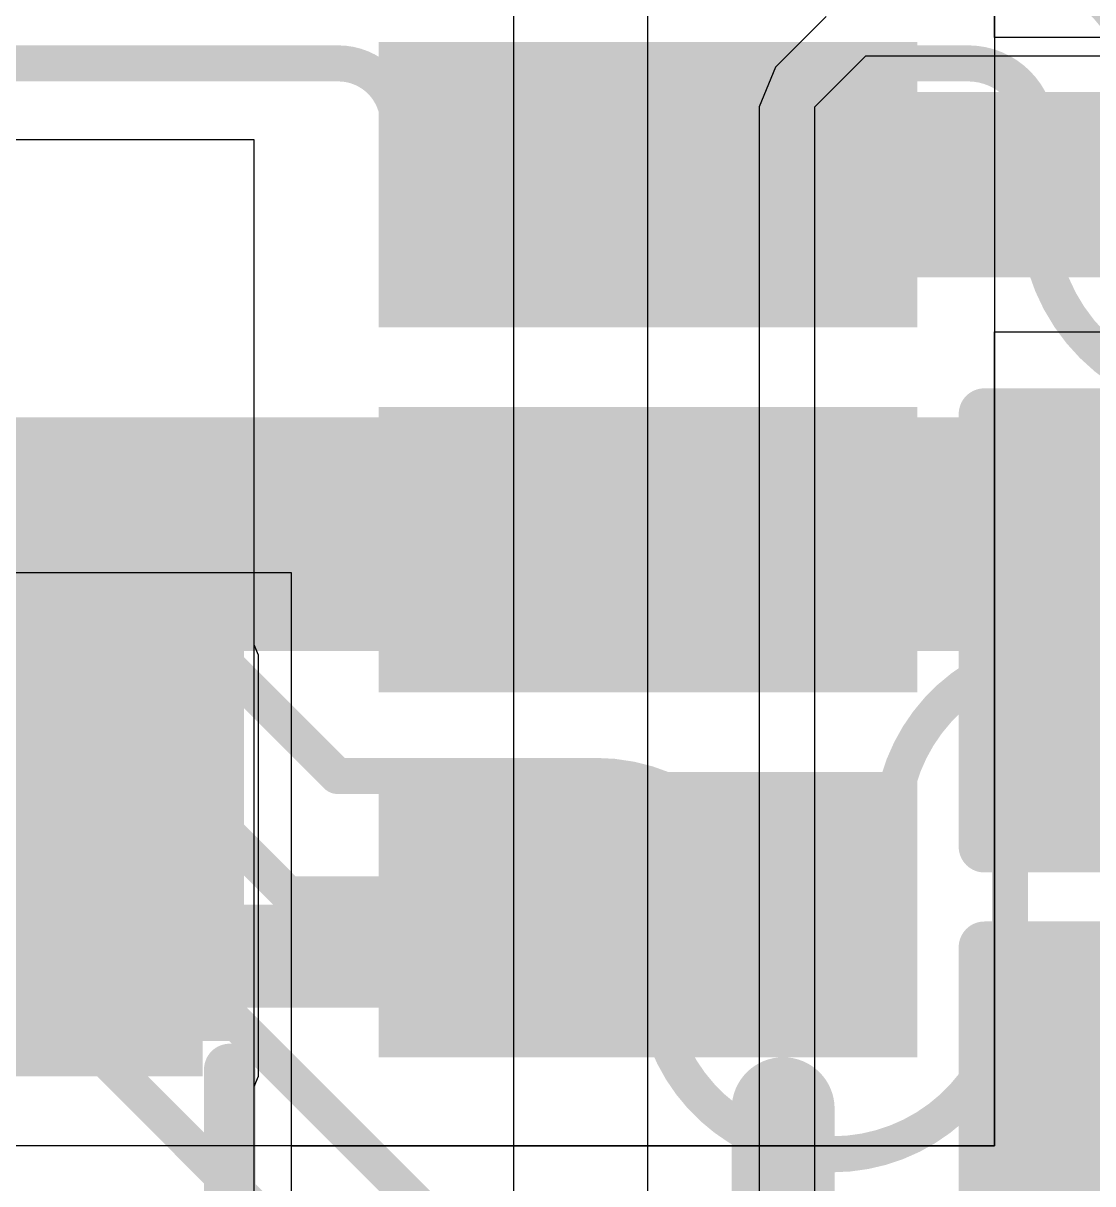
# Model space of a CAD drawing. Header units: inches. Extents: x -6 to 284, y -12 to 154.
# Drawn here: x 32.189 to 34.828, y 8.132 to 10.993 of the extents above; entities that cross this region are included whole.
import ezdxf

# ---------------------------------------------------------------- set-up
doc = ezdxf.new("R2010")
doc.units = ezdxf.units.IN
for name, color, linetype in [('Bottom Layer', 5, 'Continuous'), ('Bottom Overlay', 54, 'Continuous'), ('Bottom Paste', 16, 'Continuous'), ('Bottom Solder', 6, 'Continuous'), ('PWR-1', 156, 'Continuous'), ('Signal L1', 76, 'Continuous'), ('Signal L2', 6, 'Continuous'), ('Top Layer', 1, 'Continuous'), ('Top Overlay', 2, 'Continuous'), ('Top Paste', 8, 'Continuous'), ('Top Solder', 216, 'Continuous')]:
    doc.layers.add(name, color=color, linetype=linetype)

# ---------------------------------------------------------------- blocks, each defined once
blk = doc.blocks.new('AP6275S__125')
at = {"layer": 'Top Layer'}
for points in [[(6.62250009, -2.45000018), (7.747499109999999, -2.45000018), (7.747499109999999, -2.94999918), (6.62250009, -2.94999918)], [(6.62250009, -3.34999838), (7.747499109999999, -3.34999838), (7.747499109999999, -3.84999738), (6.62250009, -3.84999738)], [(6.62250009, -4.24999912), (7.747499109999999, -4.24999912), (7.747499109999999, -4.74999812), (6.62250009, -4.74999812)]]:
    blk.add_hatch(color=1, dxfattribs=at).paths.add_polyline_path(points)
at = {"layer": 'Top Paste'}
for points in [[(6.62250009, -2.45000018), (7.747499109999999, -2.45000018), (7.747499109999999, -2.94999918), (6.62250009, -2.94999918)], [(6.62250009, -3.34999838), (7.747499109999999, -3.34999838), (7.747499109999999, -3.84999738), (6.62250009, -3.84999738)], [(6.62250009, -4.24999912), (7.747499109999999, -4.24999912), (7.747499109999999, -4.74999812), (6.62250009, -4.74999812)]]:
    blk.add_hatch(color=8, dxfattribs=at).paths.add_polyline_path(points)
at = {"layer": 'Top Solder'}
for points in [[(6.52090009, -2.34840018), (7.849099109999999, -2.34840018), (7.849099109999999, -3.05159918), (6.52090009, -3.05159918)], [(6.52090009, -3.24839838), (7.849099109999999, -3.24839838), (7.849099109999999, -3.95159738), (6.52090009, -3.95159738)], [(6.52090009, -4.14839912), (7.849099109999999, -4.14839912), (7.849099109999999, -4.85159812), (6.52090009, -4.85159812)]]:
    blk.add_hatch(color=216, dxfattribs=at).paths.add_polyline_path(points)
at = {"layer": 'Top Overlay'}
blk.add_lwpolyline([(7.518397459999999, -6.55319746, 0.254, 0.254, 0), (7.518397459999999, -4.97839746, 0.254, 0.254, 0)], format="xyseb", dxfattribs=at)
blk.add_lwpolyline([(7.454897459999999, -4.97839746, 0.127, 0.127, 1), (7.58189746, -4.97839746, 0.127, 0.127, 1)], format="xyseb", close=True, dxfattribs=at)
blk = doc.blocks.new('I________1008_B_248')
at = {"layer": 'Bottom Layer'}
for points in [[(-1.2499975, 1.00000054), (-0.3999966599999999, 1.00000054), (-0.3999966599999999, -1.00000054), (-1.2499975, -1.00000054)], [(0.40000174, 1.00000054), (1.25000258, 1.00000054), (1.25000258, -1.00000054), (0.40000174, -1.00000054)]]:
    blk.add_hatch(color=5, dxfattribs=at).paths.add_polyline_path(points)
at = {"layer": 'Bottom Paste'}
for points in [[(-1.2499975, 1.00000054), (-0.3999966599999999, 1.00000054), (-0.3999966599999999, -1.00000054), (-1.2499975, -1.00000054)], [(0.40000174, 1.00000054), (1.25000258, 1.00000054), (1.25000258, -1.00000054), (0.40000174, -1.00000054)]]:
    blk.add_hatch(color=16, dxfattribs=at).paths.add_polyline_path(points)
at = {"layer": 'Bottom Solder'}
for points in [[(-1.3515975, 1.10160054), (-0.29839666, 1.10160054), (-0.29839666, -1.10160054), (-1.3515975, -1.10160054)], [(0.29840174, 1.10160054), (1.35160258, 1.10160054), (1.35160258, -1.10160054), (0.29840174, -1.10160054)]]:
    blk.add_hatch(color=6, dxfattribs=at).paths.add_polyline_path(points)
at = {"layer": 'Bottom Overlay'}
for points in [[(-0.2286, 1.0668, 0.127, 0.127, 0), (0.2286, 1.0668, 0.127, 0.127, 0)], [(-0.2286, -1.0668, 0.127, 0.127, 0), (0.2286, -1.0668, 0.127, 0.127, 0)]]:
    blk.add_lwpolyline(points, format="xyseb", dxfattribs=at)
for points in [[(-0.26035, 1.0668, 0.0635, 0.0635, 1), (-0.19685, 1.0668, 0.0635, 0.0635, 1)], [(0.19685, 1.0668, 0.0635, 0.0635, 1), (0.26035, 1.0668, 0.0635, 0.0635, 1)], [(-0.26035, -1.0668, 0.0635, 0.0635, 1), (-0.19685, -1.0668, 0.0635, 0.0635, 1)], [(0.19685, -1.0668, 0.0635, 0.0635, 1), (0.26035, -1.0668, 0.0635, 0.0635, 1)]]:
    blk.add_lwpolyline(points, format="xyseb", close=True, dxfattribs=at)
blk = doc.blocks.new('C___0603_B_430')
at = {"layer": 'Bottom Layer'}
for points in [[(-1.143, -0.4445), (-1.143, 0.4445), (-0.3809999999999999, 0.4445), (-0.3809999999999999, -0.4445)], [(0.3809999999999999, -0.4445), (0.3809999999999999, 0.4445), (1.143, 0.4445), (1.143, -0.4445)]]:
    blk.add_hatch(color=5, dxfattribs=at).paths.add_polyline_path(points)
at = {"layer": 'Bottom Paste'}
for points in [[(-1.143, -0.4445), (-1.143, 0.4445), (-0.3809999999999999, 0.4445), (-0.3809999999999999, -0.4445)], [(0.3809999999999999, -0.4445), (0.3809999999999999, 0.4445), (1.143, 0.4445), (1.143, -0.4445)]]:
    blk.add_hatch(color=16, dxfattribs=at).paths.add_polyline_path(points)
at = {"layer": 'Bottom Solder'}
for points in [[(-1.20299988, -0.50449988), (-1.20299988, 0.50449988), (-0.3210001199999999, 0.50449988), (-0.3210001199999999, -0.50449988)], [(0.3210001199999999, -0.50449988), (0.3210001199999999, 0.50449988), (1.20299988, 0.50449988), (1.20299988, -0.50449988)]]:
    blk.add_hatch(color=6, dxfattribs=at).paths.add_polyline_path(points)
at = {"layer": 'Bottom Overlay'}
for points in [[(-1.2446, 0.5334, 0.127, 0.127, 0), (-1.2446, -0.5334, 0.127, 0.127, 0)], [(-0.4571999999999999, 0.5334, 0.127, 0.127, 0), (-1.2446, 0.5334, 0.127, 0.127, 0)], [(1.2446, 0.5334, 0.127, 0.127, 0), (0.4571999999999999, 0.5333974599999999, 0.127, 0.127, 0)], [(1.2446, 0.5334, 0.127, 0.127, 0), (1.2446, -0.5334, 0.127, 0.127, 0)], [(-0.4571999999999999, -0.5334, 0.127, 0.127, 0), (-1.2446, -0.5334, 0.127, 0.127, 0)], [(1.2446, -0.5334, 0.127, 0.127, 0), (0.4571999999999999, -0.5334, 0.127, 0.127, 0)]]:
    blk.add_lwpolyline(points, format="xyseb", dxfattribs=at)
for points in [[(-1.27635, 0.5334, 0.0635, 0.0635, 1), (-1.21285, 0.5334, 0.0635, 0.0635, 1)], [(-1.27635, 0.5334, 0.0635, 0.0635, 1), (-1.21285, 0.5334, 0.0635, 0.0635, 1)], [(-0.4889499999999999, 0.5334, 0.0635, 0.0635, 1), (-0.42545, 0.5334, 0.0635, 0.0635, 1)], [(0.42545, 0.5333974599999999, 0.0635, 0.0635, 1), (0.4889499999999999, 0.5333974599999999, 0.0635, 0.0635, 1)], [(1.21285, 0.5334, 0.0635, 0.0635, 1), (1.27635, 0.5334, 0.0635, 0.0635, 1)], [(1.21285, 0.5334, 0.0635, 0.0635, 1), (1.27635, 0.5334, 0.0635, 0.0635, 1)], [(-1.27635, -0.5334, 0.0635, 0.0635, 1), (-1.21285, -0.5334, 0.0635, 0.0635, 1)], [(-1.27635, -0.5334, 0.0635, 0.0635, 1), (-1.21285, -0.5334, 0.0635, 0.0635, 1)], [(-0.4889499999999999, -0.5334, 0.0635, 0.0635, 1), (-0.42545, -0.5334, 0.0635, 0.0635, 1)], [(0.42545, -0.5334, 0.0635, 0.0635, 1), (0.4889499999999999, -0.5334, 0.0635, 0.0635, 1)], [(1.21285, -0.5334, 0.0635, 0.0635, 1), (1.27635, -0.5334, 0.0635, 0.0635, 1)], [(1.21285, -0.5334, 0.0635, 0.0635, 1), (1.27635, -0.5334, 0.0635, 0.0635, 1)]]:
    blk.add_lwpolyline(points, format="xyseb", close=True, dxfattribs=at)
blk = doc.blocks.new('C___0603_B_467')
at = {"layer": 'Bottom Layer'}
for points in [[(-1.143, -0.4445), (-1.143, 0.4445), (-0.3809999999999999, 0.4445), (-0.3809999999999999, -0.4445)], [(0.3809999999999999, -0.4445), (0.3809999999999999, 0.4445), (1.143, 0.4445), (1.143, -0.4445)]]:
    blk.add_hatch(color=5, dxfattribs=at).paths.add_polyline_path(points)
at = {"layer": 'Bottom Paste'}
for points in [[(-1.143, -0.4445), (-1.143, 0.4445), (-0.3809999999999999, 0.4445), (-0.3809999999999999, -0.4445)], [(0.3809999999999999, -0.4445), (0.3809999999999999, 0.4445), (1.143, 0.4445), (1.143, -0.4445)]]:
    blk.add_hatch(color=16, dxfattribs=at).paths.add_polyline_path(points)
at = {"layer": 'Bottom Solder'}
for points in [[(-1.20299988, -0.50449988), (-1.20299988, 0.50449988), (-0.3210001199999999, 0.50449988), (-0.3210001199999999, -0.50449988)], [(0.3210001199999999, -0.50449988), (0.3210001199999999, 0.50449988), (1.20299988, 0.50449988), (1.20299988, -0.50449988)]]:
    blk.add_hatch(color=6, dxfattribs=at).paths.add_polyline_path(points)
at = {"layer": 'Bottom Overlay'}
for points in [[(-1.2446, 0.5333974599999999, 0.127, 0.127, 0), (-1.2446, -0.5334, 0.127, 0.127, 0)], [(-0.4571999999999999, 0.5333974599999999, 0.127, 0.127, 0), (-1.2446, 0.5333974599999999, 0.127, 0.127, 0)], [(1.2446, 0.5333974599999999, 0.127, 0.127, 0), (0.4571999999999999, 0.5333974599999999, 0.127, 0.127, 0)], [(1.2446, 0.5333974599999999, 0.127, 0.127, 0), (1.2446, -0.5334, 0.127, 0.127, 0)], [(-0.4571999999999999, -0.5334, 0.127, 0.127, 0), (-1.2446, -0.5334, 0.127, 0.127, 0)], [(1.2446, -0.5334, 0.127, 0.127, 0), (0.4571999999999999, -0.5334, 0.127, 0.127, 0)]]:
    blk.add_lwpolyline(points, format="xyseb", dxfattribs=at)
for points in [[(-1.27635, 0.5333974599999999, 0.0635, 0.0635, 1), (-1.21285, 0.5333974599999999, 0.0635, 0.0635, 1)], [(-1.27635, 0.5333974599999999, 0.0635, 0.0635, 1), (-1.21285, 0.5333974599999999, 0.0635, 0.0635, 1)], [(-0.4889499999999999, 0.5333974599999999, 0.0635, 0.0635, 1), (-0.42545, 0.5333974599999999, 0.0635, 0.0635, 1)], [(0.42545, 0.5333974599999999, 0.0635, 0.0635, 1), (0.4889499999999999, 0.5333974599999999, 0.0635, 0.0635, 1)], [(1.21285, 0.5333974599999999, 0.0635, 0.0635, 1), (1.27635, 0.5333974599999999, 0.0635, 0.0635, 1)], [(1.21285, 0.5333974599999999, 0.0635, 0.0635, 1), (1.27635, 0.5333974599999999, 0.0635, 0.0635, 1)], [(-1.27635, -0.5334, 0.0635, 0.0635, 1), (-1.21285, -0.5334, 0.0635, 0.0635, 1)], [(-1.27635, -0.5334, 0.0635, 0.0635, 1), (-1.21285, -0.5334, 0.0635, 0.0635, 1)], [(-0.4889499999999999, -0.5334, 0.0635, 0.0635, 1), (-0.42545, -0.5334, 0.0635, 0.0635, 1)], [(0.42545, -0.5334, 0.0635, 0.0635, 1), (0.4889499999999999, -0.5334, 0.0635, 0.0635, 1)], [(1.21285, -0.5334, 0.0635, 0.0635, 1), (1.27635, -0.5334, 0.0635, 0.0635, 1)], [(1.21285, -0.5334, 0.0635, 0.0635, 1), (1.27635, -0.5334, 0.0635, 0.0635, 1)]]:
    blk.add_lwpolyline(points, format="xyseb", close=True, dxfattribs=at)

msp = doc.modelspace()

# ---------------------------------------------------------------- hatches: boundary and pattern name
at = {"layer": 'Bottom Layer'}
msp.add_hatch(color=5, dxfattribs=at).paths.add_polyline_path([(30.63205456, 8.3967955), (32.63205564, 8.3967955), (32.63205564, 9.43489858), (30.63205456, 9.43489858)])
at = {"layer": 'Top Layer'}
msp.add_hatch(color=1, dxfattribs=at).paths.add_polyline_path([(30.99999387999999, 9.44507382), (34.78486312, 9.44507382), (34.78486312, 9.94507282), (30.99999387999999, 9.94507282)])

# ---------------------------------------------------------------- linework, layer by layer
at = {"layer": 'Bottom Layer'}
for p, q in [((34.17030504, 11.00981034), (34.04505255999999, 10.8845477)), ((34.14225073999999, 10.7873419), (34.26751084, 10.91261216)), ((34.26751084, 10.91261216), (35.41632998, 10.91261216)), ((34.04504748, 10.88454516), (34.00478339999999, 10.78733682)), ((34.04505255999999, 10.8845477), (34.04504748, 10.88454516)), ((34.00478339999999, 10.78733682), (34.00478594, 10.78733174)), ((34.00478594, 10.78733174), (34.00479356, 8.04720768)), ((34.14225835999999, 7.9902685), (34.14225073999999, 10.7873419)), ((32.75905564, 10.70591966), (24.95460084, 10.70591966)), ((32.75905564, 10.70591966), (27.11151804, 10.70591966)), ((32.75905564, 6.17716062), (32.75905564, 10.70591966)), ((32.75905564, 9.4601665), (32.75905564, 10.70591966)), ((32.76952043999999, 9.434901120000001), (32.75905564, 9.4601665)), ((32.76952043999999, 8.3967955), (32.76952043999999, 9.434901120000001)), ((32.75905564, 8.37153012), (32.76952043999999, 8.3967955)), ((32.75905564, 7.92236668), (32.75905564, 8.37153012))]:
    msp.add_line(p, q, dxfattribs=at)
at = {"layer": 'PWR-1'}
for p, q in [((33.39912294, 19.24601942), (33.39912294, 7.67852414)), ((33.73043546, 7.55842532), (33.73043546, 15.29101336))]:
    msp.add_line(p, q, dxfattribs=at)
at = {"layer": 'Signal L1'}
for points in [[(29.47896822, 12.62235982, 0.08889999999999999, 0.08889999999999999, 0), (32.82646724, 9.274860799999999, 0.08889999999999999, 0.08889999999999999, 0)], [(29.35797786, 12.33025982, 0.08889999999999999, 0.08889999999999999, 0), (32.84302041999999, 8.84521726, 0.08889999999999999, 0.08889999999999999, 0)], [(29.15971308, 11.67113998, 0.08889999999999999, 0.08889999999999999, 0), (33.54366672, 7.28718634, 0.08889999999999999, 0.08889999999999999, 0)], [(34.51912831999999, 11.18630224, 0.08889999999999999, 0.08889999999999999, -0.414735248723981), (34.98350382, 10.72275224, 0.08889999999999999, 0.08889999999999999, 0)], [(31.69314464, 10.89419716, 0.08889999999999999, 0.08889999999999999, 0), (32.966533, 10.89419716, 0.08889999999999999, 0.08889999999999999, 0)], [(32.966533, 10.89419716, 0.08889999999999999, 0.08889999999999999, -0.4142135623730951), (33.11449308, 10.74623708, 0.08889999999999999, 0.08889999999999999, 0)], [(33.40659308, 10.74814716, 0.08889999999999999, 0.08889999999999999, -0.9999999999999999), (33.69869308, 10.74814716, 0.08889999999999999, 0.08889999999999999, 0)], [(33.99079308, 10.74814716, 0.08889999999999999, 0.08889999999999999, -0.4142135623730951), (34.13684308, 10.89419716, 0.08889999999999999, 0.08889999999999999, 0)], [(34.13684308, 10.89419716, 0.08889999999999999, 0.08889999999999999, 0), (34.52191216, 10.89419716, 0.08889999999999999, 0.08889999999999999, 0)], [(34.52191216, 10.89419716, 0.08889999999999999, 0.08889999999999999, 0), (34.52191724, 10.89419208, 0.08889999999999999, 0.08889999999999999, 0)], [(34.52191724, 10.89419208, 0.08889999999999999, 0.08889999999999999, -0.4108633043928634), (34.69140382, 10.72275224, 0.08889999999999999, 0.08889999999999999, 0)], [(33.11449308, 10.55235634, 0.08889999999999999, 0.08889999999999999, 0), (33.11449308, 10.74623708, 0.08889999999999999, 0.08889999999999999, 0)], [(33.40659308, 10.55235634, 0.08889999999999999, 0.08889999999999999, 0), (33.40659308, 10.74814716, 0.08889999999999999, 0.08889999999999999, 0)], [(33.69869308, 10.67051714, 0.08889999999999999, 0.08889999999999999, 0), (33.69869308, 10.74814716, 0.08889999999999999, 0.08889999999999999, 0)], [(33.99079308, 10.67051714, 0.08889999999999999, 0.08889999999999999, 0), (33.99079308, 10.74814716, 0.08889999999999999, 0.08889999999999999, 0)], [(34.69140382, 10.52698428, 0.08889999999999999, 0.08889999999999999, 0), (34.69140382, 10.72275224, 0.08889999999999999, 0.08889999999999999, 0)], [(33.99079308, 10.67051714, 0.08889999999999999, 0.08889999999999999, -0.9999999999999999), (33.69869308, 10.67051714, 0.08889999999999999, 0.08889999999999999, 0)], [(33.40659308, 10.55235634, 0.08889999999999999, 0.08889999999999999, -0.9999999999999999), (33.11449308, 10.55235634, 0.08889999999999999, 0.08889999999999999, 0)], [(35.61850382, 10.52698428, 0.08889999999999999, 0.08889999999999999, -0.9999999999999999), (34.69140382, 10.52698428, 0.08889999999999999, 0.08889999999999999, 0)], [(31.76970532, 9.474238099999999, 0.08889999999999999, 0.08889999999999999, 0), (33.66465708, 7.57928634, 0.08889999999999999, 0.08889999999999999, 0)], [(34.33142231999999, 9.00516868, 0.08889999999999999, 0.08889999999999999, -0.4142135623730951), (34.76956978, 9.44331614, 0.08889999999999999, 0.08889999999999999, 0)], [(34.76956978, 9.44331614, 0.08889999999999999, 0.08889999999999999, 0), (34.76957231999999, 9.44331614, 0.08889999999999999, 0.08889999999999999, 0)], [(34.76957231999999, 9.44331614, 0.08889999999999999, 0.08889999999999999, -0.4142135623730951), (35.20771978, 9.00516868, 0.08889999999999999, 0.08889999999999999, 0)], [(32.82646724, 9.274860799999999, 0.08889999999999999, 0.08889999999999999, 0), (32.96401078, 9.13731726, 0.08889999999999999, 0.08889999999999999, 0)], [(34.62352232, 9.00516868, 0.08889999999999999, 0.08889999999999999, -0.4142135623730951), (34.76956978, 9.151216139999999, 0.08889999999999999, 0.08889999999999999, 0)], [(34.76956978, 9.151216139999999, 0.08889999999999999, 0.08889999999999999, 0), (34.76957231999999, 9.151216139999999, 0.08889999999999999, 0.08889999999999999, 0)], [(34.76957231999999, 9.151216139999999, 0.08889999999999999, 0.08889999999999999, -0.4142135623730951), (34.91561978, 9.00516868, 0.08889999999999999, 0.08889999999999999, 0)], [(32.96401078, 9.13731726, 0.08889999999999999, 0.08889999999999999, 0), (33.6011774, 9.13731726, 0.08889999999999999, 0.08889999999999999, 0)], [(33.6011774, 9.13731726, 0.08889999999999999, 0.08889999999999999, -0.4142135623730951), (34.03932485999999, 8.6991698, 0.08889999999999999, 0.08889999999999999, 0)], [(34.33142231999999, 8.64245414, 0.08889999999999999, 0.08889999999999999, 0), (34.33142231999999, 9.00516868, 0.08889999999999999, 0.08889999999999999, 0)], [(34.62352232, 8.64245414, 0.08889999999999999, 0.08889999999999999, 0), (34.62352232, 9.00516868, 0.08889999999999999, 0.08889999999999999, 0)], [(32.84302041999999, 8.84521726, 0.08889999999999999, 0.08889999999999999, 0), (33.6011774, 8.84521726, 0.08889999999999999, 0.08889999999999999, 0)], [(33.6011774, 8.84521726, 0.08889999999999999, 0.08889999999999999, -0.4142135623730951), (33.74722486, 8.6991698, 0.08889999999999999, 0.08889999999999999, 0)], [(33.74722486, 8.64245414, 0.08889999999999999, 0.08889999999999999, 0), (33.74722486, 8.6991698, 0.08889999999999999, 0.08889999999999999, 0)], [(34.03932485999999, 8.64245414, 0.08889999999999999, 0.08889999999999999, 0), (34.03932485999999, 8.6991698, 0.08889999999999999, 0.08889999999999999, 0)], [(34.18537232, 8.20430668, 0.08889999999999999, 0.08889999999999999, -0.4142135623730951), (33.74722486, 8.64245414, 0.08889999999999999, 0.08889999999999999, 0)], [(34.18537232, 8.496406679999998, 0.08889999999999999, 0.08889999999999999, -0.4142135623730951), (34.03932485999999, 8.64245414, 0.08889999999999999, 0.08889999999999999, 0)], [(34.62352232, 8.64245414, 0.08889999999999999, 0.08889999999999999, -0.4142135623730951), (34.18537486, 8.20430668, 0.08889999999999999, 0.08889999999999999, 0)], [(34.33142231999999, 8.64245414, 0.08889999999999999, 0.08889999999999999, -0.4142135623730951), (34.18537486, 8.496406679999998, 0.08889999999999999, 0.08889999999999999, 0)], [(34.18537232, 8.496406679999998, 0.08889999999999999, 0.08889999999999999, 0), (34.18537486, 8.496406679999998, 0.08889999999999999, 0.08889999999999999, 0)], [(34.18537232, 8.20430668, 0.08889999999999999, 0.08889999999999999, 0), (34.18537486, 8.20430668, 0.08889999999999999, 0.08889999999999999, 0)]]:
    msp.add_lwpolyline(points, format="xyseb", dxfattribs=at)
for points in [[(32.944308, 10.89419716, 0.04445, 0.04445, 1), (32.988758, 10.89419716, 0.04445, 0.04445, 1)], [(32.944308, 10.89419716, 0.04445, 0.04445, 1), (32.988758, 10.89419716, 0.04445, 0.04445, 1)], [(34.11461808, 10.89419716, 0.04445, 0.04445, 1), (34.15906808, 10.89419716, 0.04445, 0.04445, 1)], [(34.11461808, 10.89419716, 0.04445, 0.04445, 1), (34.15906808, 10.89419716, 0.04445, 0.04445, 1)], [(34.49968716, 10.89419716, 0.04445, 0.04445, 1), (34.54413716, 10.89419716, 0.04445, 0.04445, 1)], [(34.49968716, 10.89419716, 0.04445, 0.04445, 1), (34.54413716, 10.89419716, 0.04445, 0.04445, 1)], [(34.49969223999999, 10.89419208, 0.04445, 0.04445, 1), (34.54414224, 10.89419208, 0.04445, 0.04445, 1)], [(34.49969223999999, 10.89419208, 0.04445, 0.04445, 1), (34.54414224, 10.89419208, 0.04445, 0.04445, 1)], [(33.09226808, 10.74623708, 0.04445, 0.04445, 1), (33.13671808, 10.74623708, 0.04445, 0.04445, 1)], [(33.09226808, 10.74623708, 0.04445, 0.04445, 1), (33.13671808, 10.74623708, 0.04445, 0.04445, 1)], [(33.38436807999999, 10.74814716, 0.04445, 0.04445, 1), (33.42881808, 10.74814716, 0.04445, 0.04445, 1)], [(33.38436807999999, 10.74814716, 0.04445, 0.04445, 1), (33.42881808, 10.74814716, 0.04445, 0.04445, 1)], [(33.67646808, 10.74814716, 0.04445, 0.04445, 1), (33.72091808, 10.74814716, 0.04445, 0.04445, 1)], [(33.67646808, 10.74814716, 0.04445, 0.04445, 1), (33.72091808, 10.74814716, 0.04445, 0.04445, 1)], [(33.96856808, 10.74814716, 0.04445, 0.04445, 1), (34.01301808, 10.74814716, 0.04445, 0.04445, 1)], [(33.96856808, 10.74814716, 0.04445, 0.04445, 1), (34.01301808, 10.74814716, 0.04445, 0.04445, 1)], [(34.66917882, 10.72275224, 0.04445, 0.04445, 1), (34.71362882, 10.72275224, 0.04445, 0.04445, 1)], [(34.66917882, 10.72275224, 0.04445, 0.04445, 1), (34.71362882, 10.72275224, 0.04445, 0.04445, 1)], [(33.67646808, 10.67051714, 0.04445, 0.04445, 1), (33.72091808, 10.67051714, 0.04445, 0.04445, 1)], [(33.67646808, 10.67051714, 0.04445, 0.04445, 1), (33.72091808, 10.67051714, 0.04445, 0.04445, 1)], [(33.96856808, 10.67051714, 0.04445, 0.04445, 1), (34.01301808, 10.67051714, 0.04445, 0.04445, 1)], [(33.96856808, 10.67051714, 0.04445, 0.04445, 1), (34.01301808, 10.67051714, 0.04445, 0.04445, 1)], [(33.09226808, 10.55235634, 0.04445, 0.04445, 1), (33.13671808, 10.55235634, 0.04445, 0.04445, 1)], [(33.09226808, 10.55235634, 0.04445, 0.04445, 1), (33.13671808, 10.55235634, 0.04445, 0.04445, 1)], [(33.38436807999999, 10.55235634, 0.04445, 0.04445, 1), (33.42881808, 10.55235634, 0.04445, 0.04445, 1)], [(33.38436807999999, 10.55235634, 0.04445, 0.04445, 1), (33.42881808, 10.55235634, 0.04445, 0.04445, 1)], [(34.66917882, 10.52698428, 0.04445, 0.04445, 1), (34.71362882, 10.52698428, 0.04445, 0.04445, 1)], [(34.66917882, 10.52698428, 0.04445, 0.04445, 1), (34.71362882, 10.52698428, 0.04445, 0.04445, 1)], [(34.74734478, 9.44331614, 0.04445, 0.04445, 1), (34.79179478, 9.44331614, 0.04445, 0.04445, 1)], [(34.74734478, 9.44331614, 0.04445, 0.04445, 1), (34.79179478, 9.44331614, 0.04445, 0.04445, 1)], [(34.74734732, 9.44331614, 0.04445, 0.04445, 1), (34.79179732, 9.44331614, 0.04445, 0.04445, 1)], [(34.74734732, 9.44331614, 0.04445, 0.04445, 1), (34.79179732, 9.44331614, 0.04445, 0.04445, 1)], [(32.80424224, 9.274860799999999, 0.04445, 0.04445, 1), (32.84869224, 9.274860799999999, 0.04445, 0.04445, 1)], [(32.80424224, 9.274860799999999, 0.04445, 0.04445, 1), (32.84869224, 9.274860799999999, 0.04445, 0.04445, 1)], [(34.74734478, 9.151216139999999, 0.04445, 0.04445, 1), (34.79179478, 9.151216139999999, 0.04445, 0.04445, 1)], [(34.74734478, 9.151216139999999, 0.04445, 0.04445, 1), (34.79179478, 9.151216139999999, 0.04445, 0.04445, 1)], [(34.74734732, 9.151216139999999, 0.04445, 0.04445, 1), (34.79179732, 9.151216139999999, 0.04445, 0.04445, 1)], [(34.74734732, 9.151216139999999, 0.04445, 0.04445, 1), (34.79179732, 9.151216139999999, 0.04445, 0.04445, 1)], [(32.94178578, 9.13731726, 0.04445, 0.04445, 1), (32.98623577999999, 9.13731726, 0.04445, 0.04445, 1)], [(32.94178578, 9.13731726, 0.04445, 0.04445, 1), (32.98623577999999, 9.13731726, 0.04445, 0.04445, 1)], [(33.5789524, 9.13731726, 0.04445, 0.04445, 1), (33.6234024, 9.13731726, 0.04445, 0.04445, 1)], [(33.5789524, 9.13731726, 0.04445, 0.04445, 1), (33.6234024, 9.13731726, 0.04445, 0.04445, 1)], [(34.30919732, 9.00516868, 0.04445, 0.04445, 1), (34.35364732, 9.00516868, 0.04445, 0.04445, 1)], [(34.30919732, 9.00516868, 0.04445, 0.04445, 1), (34.35364732, 9.00516868, 0.04445, 0.04445, 1)], [(34.60129732, 9.00516868, 0.04445, 0.04445, 1), (34.64574732, 9.00516868, 0.04445, 0.04445, 1)], [(34.60129732, 9.00516868, 0.04445, 0.04445, 1), (34.64574732, 9.00516868, 0.04445, 0.04445, 1)], [(32.82079542, 8.84521726, 0.04445, 0.04445, 1), (32.86524542, 8.84521726, 0.04445, 0.04445, 1)], [(32.82079542, 8.84521726, 0.04445, 0.04445, 1), (32.86524542, 8.84521726, 0.04445, 0.04445, 1)], [(33.5789524, 8.84521726, 0.04445, 0.04445, 1), (33.6234024, 8.84521726, 0.04445, 0.04445, 1)], [(33.5789524, 8.84521726, 0.04445, 0.04445, 1), (33.6234024, 8.84521726, 0.04445, 0.04445, 1)], [(33.72499986, 8.6991698, 0.04445, 0.04445, 1), (33.76944986, 8.6991698, 0.04445, 0.04445, 1)], [(33.72499986, 8.6991698, 0.04445, 0.04445, 1), (33.76944986, 8.6991698, 0.04445, 0.04445, 1)], [(34.01709985999999, 8.6991698, 0.04445, 0.04445, 1), (34.06154986, 8.6991698, 0.04445, 0.04445, 1)], [(34.01709985999999, 8.6991698, 0.04445, 0.04445, 1), (34.06154986, 8.6991698, 0.04445, 0.04445, 1)], [(33.72499986, 8.64245414, 0.04445, 0.04445, 1), (33.76944986, 8.64245414, 0.04445, 0.04445, 1)], [(33.72499986, 8.64245414, 0.04445, 0.04445, 1), (33.76944986, 8.64245414, 0.04445, 0.04445, 1)], [(34.01709985999999, 8.64245414, 0.04445, 0.04445, 1), (34.06154986, 8.64245414, 0.04445, 0.04445, 1)], [(34.01709985999999, 8.64245414, 0.04445, 0.04445, 1), (34.06154986, 8.64245414, 0.04445, 0.04445, 1)], [(34.30919732, 8.64245414, 0.04445, 0.04445, 1), (34.35364732, 8.64245414, 0.04445, 0.04445, 1)], [(34.30919732, 8.64245414, 0.04445, 0.04445, 1), (34.35364732, 8.64245414, 0.04445, 0.04445, 1)], [(34.60129732, 8.64245414, 0.04445, 0.04445, 1), (34.64574732, 8.64245414, 0.04445, 0.04445, 1)], [(34.60129732, 8.64245414, 0.04445, 0.04445, 1), (34.64574732, 8.64245414, 0.04445, 0.04445, 1)], [(34.16314732, 8.496406679999998, 0.04445, 0.04445, 1), (34.20759732, 8.496406679999998, 0.04445, 0.04445, 1)], [(34.16314732, 8.496406679999998, 0.04445, 0.04445, 1), (34.20759732, 8.496406679999998, 0.04445, 0.04445, 1)], [(34.16314986, 8.496406679999998, 0.04445, 0.04445, 1), (34.20759985999999, 8.496406679999998, 0.04445, 0.04445, 1)], [(34.16314986, 8.496406679999998, 0.04445, 0.04445, 1), (34.20759985999999, 8.496406679999998, 0.04445, 0.04445, 1)], [(34.16314732, 8.20430668, 0.04445, 0.04445, 1), (34.20759732, 8.20430668, 0.04445, 0.04445, 1)], [(34.16314732, 8.20430668, 0.04445, 0.04445, 1), (34.20759732, 8.20430668, 0.04445, 0.04445, 1)], [(34.16314986, 8.20430668, 0.04445, 0.04445, 1), (34.20759985999999, 8.20430668, 0.04445, 0.04445, 1)], [(34.16314986, 8.20430668, 0.04445, 0.04445, 1), (34.20759985999999, 8.20430668, 0.04445, 0.04445, 1)]]:
    msp.add_lwpolyline(points, format="xyseb", close=True, dxfattribs=at)
at = {"layer": 'Signal L2'}
msp.add_lwpolyline([(30.33291622, 9.83085918, 0.3809999999999999, 0.3809999999999999, 0), (40.14428852, 9.83085918, 0.3809999999999999, 0.3809999999999999, 0)], format="xyseb", dxfattribs=at)
at = {"layer": 'Top Layer'}
for p, q in [((34.58509974, 20.35987292), (34.58509974, 8.22510928)), ((34.58509974, 10.95763874), (34.58509974, 11.10760796)), ((35.00361554, 10.95763874), (34.58509974, 10.95763874)), ((34.58509974, 8.22510928), (34.58509974, 10.2325043)), ((34.58509974, 10.2325043), (34.92625984, 10.2325043)), ((32.85123732, 9.638144299999999), (20.14159548, 9.638144299999999)), ((32.85123732, 6.405107839999999), (32.85123732, 9.638144299999999)), ((34.58509974, 8.22510928), (31.84009125999999, 8.22510928)), ((32.85123732, 7.805038999999999), (32.85123732, 8.22510928)), ((32.85123732, 8.22510928), (34.58509974, 8.22510928))]:
    msp.add_line(p, q, dxfattribs=at)
for points in [[(33.730438, 10.59507152, 0.4571999999999999, 0.4571999999999999, 0), (35.29390452, 10.59507152, 0.4571999999999999, 0.4571999999999999, 0)], [(33.60950097999999, 9.5741363, 0.254, 0.254, 0), (33.730438, 9.695073319999999, 0.254, 0.254, 0)], [(30.77735526, 9.5741363, 0.254, 0.254, 0), (33.60950097999999, 9.5741363, 0.254, 0.254, 0)], [(33.62793884, 8.69257342, 0.254, 0.254, 0), (33.730438, 8.79507258, 0.254, 0.254, 0)], [(31.38337894, 8.69257342, 0.254, 0.254, 0), (33.62793884, 8.69257342, 0.254, 0.254, 0)]]:
    msp.add_lwpolyline(points, format="xyseb", dxfattribs=at)
for points in [[(33.616138, 10.59507152, 0.2286, 0.2286, 1), (33.844738, 10.59507152, 0.2286, 0.2286, 1)], [(33.66693799999999, 9.695073319999999, 0.127, 0.127, 1), (33.793938, 9.695073319999999, 0.127, 0.127, 1)], [(33.54600098, 9.5741363, 0.127, 0.127, 1), (33.67300098, 9.5741363, 0.127, 0.127, 1)], [(33.54600098, 9.5741363, 0.127, 0.127, 1), (33.67300098, 9.5741363, 0.127, 0.127, 1)], [(33.66693799999999, 8.79507258, 0.127, 0.127, 1), (33.793938, 8.79507258, 0.127, 0.127, 1)], [(33.56443883999999, 8.69257342, 0.127, 0.127, 1), (33.69143884, 8.69257342, 0.127, 0.127, 1)], [(33.56443883999999, 8.69257342, 0.127, 0.127, 1), (33.69143884, 8.69257342, 0.127, 0.127, 1)]]:
    msp.add_lwpolyline(points, format="xyseb", close=True, dxfattribs=at)

# ---------------------------------------------------------------- block references
msp.add_blockref('AP6275S__125', (26.5454384, 13.2950712))
for name, p, rotation in [('C___0603_B_467', (35.80494236, 9.49607702), 180), ('I________1008_B_248', (31.6320551, 8.184898539999999), 90), ('C___0603_B_430', (35.80494236, 8.18142382), 180)]:
    msp.add_blockref(name, p, dxfattribs=dict(rotation=rotation))

doc.saveas('drawing.dxf')
